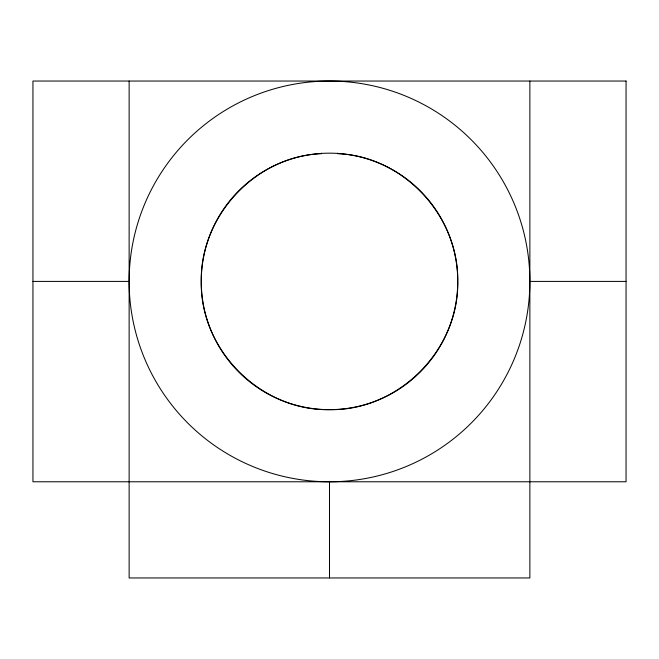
<?xml version="1.0" encoding="UTF-8"?>
<svg xmlns="http://www.w3.org/2000/svg" width="659" height="659" viewBox="0 0 659 659"><rect width="100%" height="100%" fill="white"/><g stroke="black" fill="none" stroke-linecap="round" stroke-linejoin="round"><path stroke-width="0.99" d="M32.95 281.409L129.131 281.409M529.869 281.409A200.369 200.369 0 0 1 229.316 454.941A200.369 200.369 0 0 1 229.316 107.887A200.369 200.369 0 0 1 529.869 281.409L626.05 281.409M529.869 81.041L529.869 577.959L129.131 577.959L129.131 81.041M337.515 153.176L337.515 153.695C403.127 155.952 458.944 215.971 457.741 281.409C459.183 349.954 398.044 411.092 329.5 409.651C260.956 411.092 199.817 349.954 201.259 281.409C200.056 215.971 255.873 155.952 321.485 153.695L321.485 153.176M329.5 481.778L329.5 577.959M626.05 81.041L32.95 81.041L32.95 481.778L626.05 481.778L626.05 81.041M265.379 392.467A128.241 128.241 0 0 0 457.741 281.409A128.241 128.241 0 0 0 265.379 170.352A128.241 128.241 0 0 0 265.379 392.467"/></g></svg>
